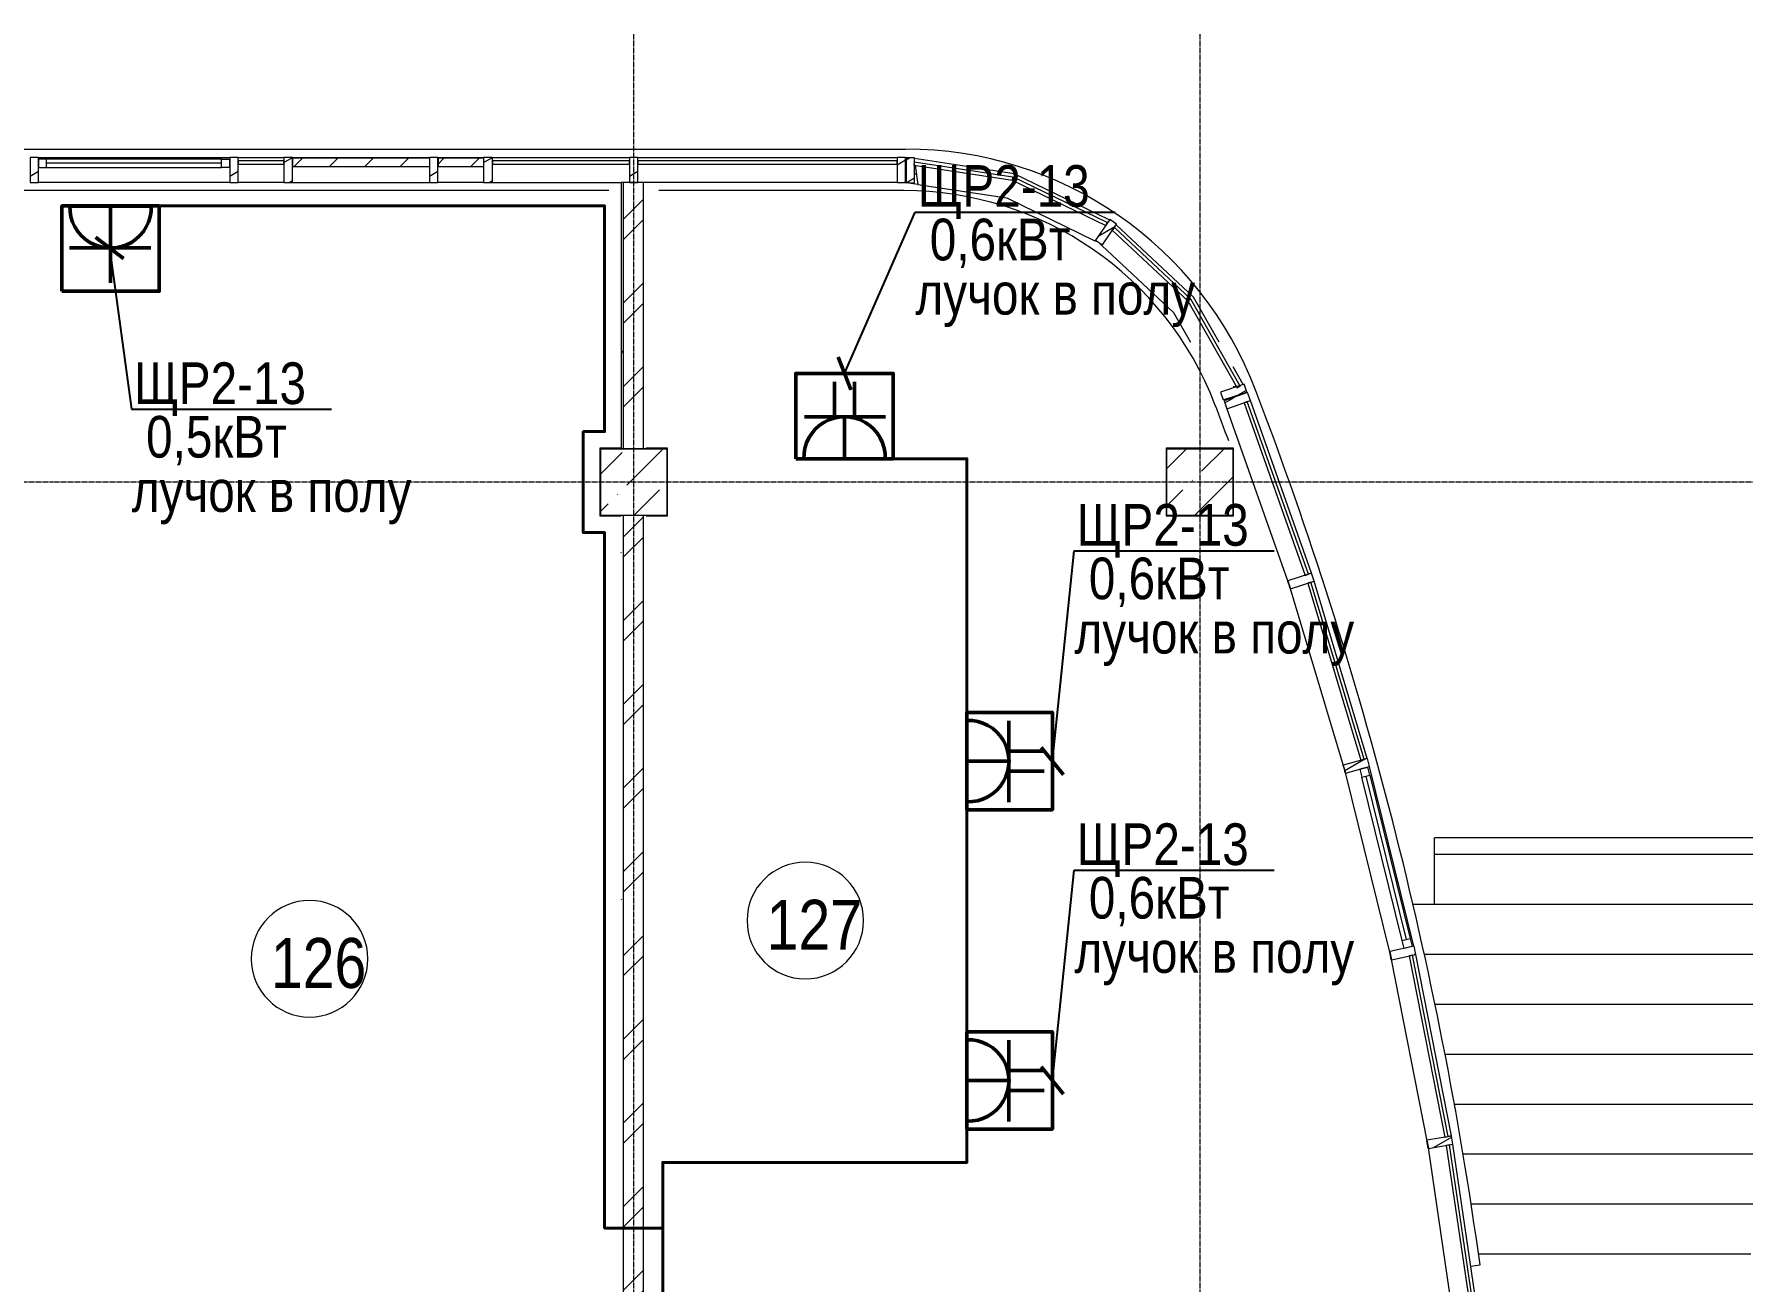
# Model space of a CAD drawing. Header units: metres. Extents: x -187 to 138813, y -64870 to 49448.
# Drawn here: x 80463 to 90723, y -45589 to -38095 of the extents above; entities that cross this region are included whole.
import ezdxf

# ---------------------------------------------------------------- set-up
doc = ezdxf.new("R2010")
doc.units = ezdxf.units.M
doc.linetypes.add('ADSK_Линия сетки', pattern=[21, 12, -3, 3, -3])
doc.linetypes.add('Сверху', pattern=[3.96875, 2.38125, -1.5875])
for name, color, linetype, lineweight in [('A-AREA-IDEN', 7, 'Continuous', 9), ('A-DETL-MBND', 7, 'Continuous', 5), ('A-FLOR', 7, 'Continuous', 5), ('A-GLAZ', 7, 'Continuous', 5), ('A-GLAZ-CURT', 7, 'Continuous', 5), ('A-GLAZ-CWMG', 7, 'Continuous', 5), ('A-WALL', 7, 'Continuous', 5), ('A-WALL-PATT', 7, 'Continuous', 18), ('S-COLS', 7, 'Continuous', 5), ('S-GRID', 7, 'Continuous', 9), ('S-STRS', 7, 'Continuous', 5), ('Освещение', 1, 'Continuous', 50), ('Эл-свет раб.', 5, 'Continuous', 50), ('ЭЛ.сети', 5, 'Continuous', 100), ('ЭОМ', 7, 'Continuous', 40)]:
    doc.layers.add(name, color=color, linetype=linetype, lineweight=lineweight)
doc.styles.add('GOST Common_I_1', font='ARIALN.TTF', dxfattribs={"height": 300})
doc.styles.add('STYLE1', font='ARIALN.TTF', dxfattribs={"height": 250})
doc.styles.add('ГОСТ 2.304', font='ARIALN.TTF', dxfattribs={"width": 0.85})
doc.dimstyles.new('СПДС', dxfattribs={"dimscale": 100, "dimtxt": 2.5, "dimasz": 2.5, "dimexe": 1.25, "dimexo": 0.625, "dimtad": 1, "dimdec": 0, "dimrnd": 0.001, "dimtxsty": 'ГОСТ 2.304', "dimblk": 'OBLIQUE', "dimcen": 2.5, "dimdle": 2, "dimadec": 0, "dimazin": 2, "dimtfac": 0.75, "dimtdec": 0, "dimtmove": 1, "dimatfit": 3, "dimfxl": 1, "dimtolj": 1, "dimarcsym": 1})
pattern_1 = [(45, (0, 0), (84.19025, 308.69666), [396.875, -79.375, 3.353, -76.022])]
pattern_2 = [(45, (0, 0), (-106.06602, 106.06602), [])]
pattern_3 = [(30, (0, 0), (-60, 103.92305), [])]
pattern_4 = [(0, (0, 0), (812.8, 203.2), [33.528, -576.072, 33.528, -576.072, -3251.2]), (0, (0, 0), (812.8, 203.2), [-1219.2, 33.528, -1185.672, 33.528, -576.072, -1422.4]), (0, (0, 0), (812.8, 203.2), [-3048, 33.528, -372.872, 33.528, -982.472]), (120, (304.8, 101.6), (-582.37636, 602.30545), [33.528, -576.072, 33.528, -576.072, -3251.2]), (120, (304.8, 101.6), (-582.37636, 602.30545), [-1219.2, 33.528, -1185.672, 33.528, -576.072, -1422.4]), (120, (304.8, 101.6), (-582.37636, 602.30545), [-3048, 33.528, -372.872, 33.528, -982.472]), (240, (406.4, 508), (-230.42364, -805.50545), [33.528, -576.072, 33.528, -576.072, -3251.2]), (240, (406.4, 508), (-230.42364, -805.50545), [-1219.2, 33.528, -1185.672, 33.528, -576.072, -1422.4]), (240, (406.4, 508), (-230.42364, -805.50545), [-3048, 33.528, -372.872, 33.528, -982.472])]

# ---------------------------------------------------------------- blocks, each defined once
blk = doc.blocks.new('Лестницы 1 - Лестницы 1-1397826-1 этаж')
at = {"layer": 'S-STRS', "lineweight": 9}
for p, q in [((88871, -43023), (88871, -42923)), ((93171, -42923), (88871, -42923)), ((88871, -43323), (88871, -43023)), ((93171, -43023), (88871, -43023))]:
    blk.add_line(p, q, dxfattribs=at)
blk = doc.blocks.new('1709 КДП АПК АС_Крыльца_rvt-1-1 этаж')
at = {"layer": 'S-STRS', "lineweight": 9}
for p, q in [((92871, -43323), (88743, -43323)), ((92571, -43623), (88810, -43623)), ((92271, -43923), (88875, -43923)), ((91971, -44223), (88934, -44223)), ((91671, -44523), (88991, -44523)), ((91371, -44823), (89043, -44823)), ((91071, -45123), (89091, -45123)), ((90771, -45423), (89136, -45423))]:
    blk.add_line(p, q, dxfattribs=at)
at = {"layer": 'S-STRS', "linetype": 'Сверху', "lineweight": 9}
for p, q in [((92871, -43323), (88743, -43323)), ((92571, -43623), (88810, -43623)), ((92271, -43923), (88875, -43923)), ((91971, -44223), (88934, -44223)), ((91671, -44523), (88991, -44523)), ((91371, -44823), (89043, -44823)), ((91071, -45123), (89091, -45123)), ((90771, -45423), (89136, -45423))]:
    blk.add_line(p, q, dxfattribs=at)
at = {"lineweight": 9}
blk.add_blockref('Лестницы 1 - Лестницы 1-1397826-1 этаж', (0, 0), dxfattribs=at)
blk = doc.blocks.new('КДП АПК - КР_rvt-1-1 этаж')
at = {"layer": 'S-COLS', "lineweight": 15}
h = blk.add_hatch(dxfattribs=at)
h.set_pattern_fill('FP_125', color=256, style=0, pattern_type=2)
h.set_pattern_definition(pattern_1)
h.paths.add_polyline_path([(83863, -40346), (84263, -40346), (84263, -39946), (83863, -39946)], flags=0)
h = blk.add_hatch(dxfattribs=at)
h.set_pattern_fill('FP_125', color=256, style=0, pattern_type=2)
h.set_pattern_definition(pattern_1)
h.paths.add_polyline_path([(87354, -40346), (87663, -40346), (87663, -39946), (87263, -39946), (87263, -40346)], flags=0)
at = {"layer": 'A-FLOR', "lineweight": 15}
for p, q in [((83913, -38396), (78213, -38396)), ((85686, -38396), (84213, -38396))]:
    blk.add_line(p, q, dxfattribs=at)
for centre, radius, start, end in [((85686, -40396), 2000, 20.9935, 90), ((65364, -48146), 23750, 20.3184, 20.8845)]:
    blk.add_arc(centre, radius, start, end, dxfattribs=at)
at = {"layer": 'S-COLS', "lineweight": 15}
for p, q in [((84263, -39946), (83863, -39946)), ((83863, -39946), (83863, -40346)), ((84263, -40346), (84263, -39946)), ((87663, -39946), (87263, -39946)), ((87263, -39946), (87263, -40346)), ((87663, -40346), (87663, -39946)), ((83863, -40346), (84263, -40346)), ((87263, -40346), (87663, -40346))]:
    blk.add_line(p, q, dxfattribs=at)
blk = doc.blocks.new('Системная панель - Сплошная-1172247-1 этаж')
at = {"layer": 'A-GLAZ-CURT'}
h = blk.add_hatch(dxfattribs=at)
h.set_pattern_fill('FP_3', color=256, style=0, pattern_type=2)
h.set_pattern_definition(pattern_2)
h.paths.add_polyline_path([(82838, -38891), (82838, -38841), (82014, -38841), (82014, -38891), (82594, -38891)], flags=0)
at = {"layer": 'A-GLAZ-CURT', "lineweight": 13}
for p, q in [((82838, -38841), (82014, -38841)), ((82014, -38841), (82014, -38891)), ((82838, -38891), (82838, -38841)), ((82014, -38891), (82838, -38891))]:
    blk.add_line(p, q, dxfattribs=at)
blk = doc.blocks.new('Системная панель - С остеклением-1172246-1 этаж')
at = {"layer": 'A-GLAZ-CURT', "lineweight": 13}
for p, q in [((70838, -38856), (70014, -38856)), ((70014, -38856), (70014, -38876)), ((70014, -38876), (70838, -38876)), ((70838, -38876), (70838, -38856))]:
    blk.add_line(p, q, dxfattribs=at)
blk = doc.blocks.new('Системная панель - С остеклением-1173248-1 этаж')
at = {"layer": 'A-GLAZ-CURT', "lineweight": 13}
for p, q in [((779, 10), (-779, 10)), ((-779, 10), (-779, -10)), ((779, -10), (779, 10)), ((-779, -10), (779, -10))]:
    blk.add_line(p, q, dxfattribs=at)
blk = doc.blocks.new('M_Тент витража777 - M_Тент витража одинарное справо-2656251-1 этаж')
at = {"layer": 'A-GLAZ', "lineweight": 13}
for p, q in [((-575, -20), (-575, 30)), ((-575, 30), (-525, 30)), ((-575, 30), (-575, -20)), ((-525, 30), (-525, -20)), ((-525, 4.6), (525, 4.6)), ((525, 30), (525, -20)), ((575, 30), (525, 30)), ((575, -20), (575, 30)), ((575, -20), (575, 30)), ((-525, -20), (-575, -20)), ((525, -20), (575, -20))]:
    blk.add_line(p, q, dxfattribs=at)
at = {"layer": 'A-GLAZ'}
for p, q in [((525, 30), (-525, 30)), ((-525, -20), (525, -20))]:
    blk.add_line(p, q, dxfattribs=at)
blk = doc.blocks.new('Системная панель - Сплошная-1172245-1 этаж')
at = {"layer": 'A-GLAZ-CURT'}
h = blk.add_hatch(dxfattribs=at)
h.set_pattern_fill('FP_4', color=256, style=0, pattern_type=2)
h.set_pattern_definition(pattern_2)
h.paths.add_polyline_path([(83162, -38891), (83162, -38841), (82888, -38841), (82888, -38891)], flags=0)
at = {"layer": 'A-GLAZ-CURT', "lineweight": 13}
for p, q in [((83162, -38841), (82888, -38841)), ((82888, -38841), (82888, -38891)), ((83162, -38891), (83162, -38841)), ((82888, -38891), (83162, -38891))]:
    blk.add_line(p, q, dxfattribs=at)
blk = doc.blocks.new('Системная панель - С остеклением-1172248-1 этаж')
at = {"layer": 'A-GLAZ-CURT', "lineweight": 13}
for p, q in [((81962, -38856), (81688, -38856)), ((81688, -38856), (81688, -38876)), ((81688, -38876), (81962, -38876)), ((81962, -38876), (81962, -38856))]:
    blk.add_line(p, q, dxfattribs=at)
blk = doc.blocks.new('Прямоугольный импост - 50 x 150мм-V11-1 этаж')
at = {"layer": 'A-GLAZ-CWMG'}
h = blk.add_hatch(dxfattribs=at)
h.set_pattern_fill('FP_18', color=256, style=0, pattern_type=2)
h.set_pattern_definition([(150, (80462.65, 38865.64), (-60, -103.92305), [])])
h.paths.add_polyline_path([(-16, -120), (-25, -120), (-25, 30), (25, 30), (25, -120)], flags=0)
at = {"layer": 'A-GLAZ-CWMG', "lineweight": 18}
for p, q in [((-25, 30), (25, 30)), ((-25, -120), (-25, 30)), ((25, 30), (25, -120)), ((25, -120), (-25, -120))]:
    blk.add_line(p, q, dxfattribs=at)
blk = doc.blocks.new('Прямоугольный импост - 50 x 150мм-V12-1 этаж')
at = {"layer": 'A-GLAZ-CWMG'}
h = blk.add_hatch(dxfattribs=at)
h.set_pattern_fill('FP_19', color=256, style=0, pattern_type=2)
h.set_pattern_definition([(150, (81662.65, 38865.64), (-60, -103.92305), [])])
h.paths.add_polyline_path([(25, -120), (-25, -120), (-25, 30), (25, 30)], flags=0)
at = {"layer": 'A-GLAZ-CWMG', "lineweight": 18}
for p, q in [((-25, 30), (25, 30)), ((-25, -120), (-25, 30)), ((25, 30), (25, -120)), ((25, -120), (-25, -120))]:
    blk.add_line(p, q, dxfattribs=at)
blk = doc.blocks.new('Прямоугольный импост - 50 x 150мм-V13-1 этаж')
at = {"layer": 'A-GLAZ-CWMG'}
h = blk.add_hatch(dxfattribs=at)
h.set_pattern_fill('FP_20', color=256, style=0, pattern_type=2)
h.set_pattern_definition([(150, (82862.65, 38865.64), (-60, -103.92305), [])])
h.paths.add_polyline_path([(25, -120), (-25, -120), (-25, 30), (25, 30)], flags=0)
at = {"layer": 'A-GLAZ-CWMG', "lineweight": 18}
for p, q in [((-25, 30), (25, 30)), ((-25, -120), (-25, 30)), ((25, 30), (25, -120)), ((25, -120), (-25, -120))]:
    blk.add_line(p, q, dxfattribs=at)
blk = doc.blocks.new('Прямоугольный импост - 50 x 150мм-V14-1 этаж')
at = {"layer": 'A-GLAZ-CWMG'}
h = blk.add_hatch(dxfattribs=at)
h.set_pattern_fill('FP_21', color=256, style=0, pattern_type=2)
h.set_pattern_definition([(150, (84062.65, 38865.64), (-60, -103.92305), [])])
h.paths.add_polyline_path([(25, -120), (-25, -120), (-25, 30), (25, 30)], flags=0)
at = {"layer": 'A-GLAZ-CWMG', "lineweight": 18}
for p, q in [((-25, 30), (25, 30)), ((-25, -120), (-25, 30)), ((25, 30), (25, -120)), ((25, -120), (-25, -120))]:
    blk.add_line(p, q, dxfattribs=at)
blk = doc.blocks.new('Прямоугольный импост - 50 x 150мм-1173076-1 этаж')
at = {"layer": 'A-GLAZ-CWMG'}
h = blk.add_hatch(dxfattribs=at)
h.set_pattern_fill('FP_22', color=256, style=0, pattern_type=2)
h.set_pattern_definition([(30, (-85695.54, 38865.64), (-60, 103.92305), [])])
h.paths.add_polyline_path([(0, -120), (0, 30), (-50, 30), (-50, -120)], flags=0)
at = {"layer": 'A-GLAZ-CWMG', "lineweight": 18}
for p, q in [((-50, 30), (-50, -120)), ((0, 30), (-50, 30)), ((0, -120), (0, 30)), ((-50, -120), (0, -120))]:
    blk.add_line(p, q, dxfattribs=at)
blk = doc.blocks.new('Прямоугольный импост - 50 x 150мм-999285-1 этаж')
at = {"layer": 'A-GLAZ-CWMG'}
for p, q in [((70888, -38836), (72038, -38836)), ((72038, -38986), (70888, -38986))]:
    blk.add_line(p, q, dxfattribs=at)
blk = doc.blocks.new('Прямоугольный импост - 50 x 150мм-1009449-1 этаж')
at = {"layer": 'A-GLAZ-CWMG'}
for p, q in [((84088, -38836), (85646, -38836)), ((85646, -38986), (84123, -38986))]:
    blk.add_line(p, q, dxfattribs=at)
blk = doc.blocks.new('Системная панель - С остеклением-1173254-1 этаж')
at = {"layer": 'A-GLAZ-CURT', "lineweight": 13}
for p, q in [((550, 10), (-550, 10)), ((-550, 10), (-550, -10)), ((550, -10), (550, 10)), ((-550, -10), (550, -10))]:
    blk.add_line(p, q, dxfattribs=at)
blk = doc.blocks.new('Системная панель - С остеклением-1173255-1 этаж')
at = {"layer": 'A-GLAZ-CURT', "lineweight": 13}
for p, q in [((555, 10), (-555, 10)), ((-555, 10), (-555, -10)), ((555, -10), (555, 10)), ((-555, -10), (555, -10))]:
    blk.add_line(p, q, dxfattribs=at)
blk = doc.blocks.new('M_Тент витража777 - M_Тент витража одинарное справо-2656009-1 этаж')
at = {"layer": 'A-GLAZ', "lineweight": 13}
for p, q in [((-505, 20), (-555, 20)), ((-555, 20), (-555, -30)), ((-555, -30), (-555, 20)), ((-505, -30), (-505, 20)), ((505, -30), (505, 20)), ((505, 20), (555, 20)), ((555, 20), (555, -30)), ((555, 20), (555, -30)), ((-555, -30), (-505, -30)), ((-505, -5), (505, -5)), ((555, -30), (505, -30))]:
    blk.add_line(p, q, dxfattribs=at)
at = {"layer": 'A-GLAZ'}
for p, q in [((-505, 20), (505, 20)), ((505, -30), (-505, -30))]:
    blk.add_line(p, q, dxfattribs=at)
blk = doc.blocks.new('Прямоугольный импост - 50 x 150мм-991992-1 этаж')
at = {"layer": 'A-GLAZ-CWMG'}
h = blk.add_hatch(dxfattribs=at)
h.set_pattern_fill('FP_25', color=256, style=0, pattern_type=2)
h.set_pattern_definition([(252.51, (-61788.04, 77173.4), (114.45233, -36.06472), [])])
h.paths.add_polyline_path([(25, 120), (25, -30), (-25, -30), (-25, 120)], flags=0)
at = {"layer": 'A-GLAZ-CWMG', "lineweight": 18}
for p, q in [((-25, -30), (-25, 120)), ((-25, 120), (25, 120)), ((25, 120), (25, -30)), ((25, -30), (-25, -30))]:
    blk.add_line(p, q, dxfattribs=at)
blk = doc.blocks.new('Прямоугольный импост - 50 x 150мм-V16-1 этаж')
at = {"layer": 'A-GLAZ-CWMG'}
h = blk.add_hatch(dxfattribs=at)
h.set_pattern_fill('FP_26', color=256, style=0, pattern_type=2)
h.set_pattern_definition([(255.29, (-64298.17, 74113.94), (116.06681, -30.47121), [])])
h.paths.add_polyline_path([(25, 120), (25, -30), (-25, -30), (-25, 120)], flags=0)
at = {"layer": 'A-GLAZ-CWMG', "lineweight": 18}
for p, q in [((-25, -30), (-25, 120)), ((-25, 120), (25, 120)), ((25, 120), (25, -30)), ((25, -30), (-25, -30))]:
    blk.add_line(p, q, dxfattribs=at)
blk = doc.blocks.new('Прямоугольный импост - 50 x 150мм-V17-1 этаж')
at = {"layer": 'A-GLAZ-CWMG', "lineweight": 18}
for p, q in [((-25, -30), (-25, 120)), ((-25, 120), (25, 120)), ((25, 120), (25, -30)), ((25, -30), (-25, -30))]:
    blk.add_line(p, q, dxfattribs=at)
blk = doc.blocks.new('Прямоугольный импост - 50 x 150мм-V21-1 этаж')
at = {"layer": 'A-GLAZ-CWMG'}
h = blk.add_hatch(dxfattribs=at)
h.set_pattern_fill('FP_30', color=256, style=0, pattern_type=2)
h.set_pattern_definition([(249.73, (-59132.47, 80107.52), (112.56846, -41.57334), [])])
h.paths.add_polyline_path([(25, 120), (25, -30), (-25, -30), (-25, 120)], flags=0)
at = {"layer": 'A-GLAZ-CWMG', "lineweight": 18}
for p, q in [((-25, -30), (-25, 120)), ((-25, 120), (25, 120)), ((25, 120), (25, -30)), ((25, -30), (-25, -30))]:
    blk.add_line(p, q, dxfattribs=at)
blk = doc.blocks.new('Прямоугольный импост - 50 x 150мм-V29-1 этаж')
at = {"layer": 'A-GLAZ-CWMG'}
for p, q in [((88834, -44785), (88987, -45831)), ((88963, -44766), (88982, -44763)), ((89143, -45862), (88982, -44763)), ((89143, -45862), (89124, -45865)), ((88995, -45881), (88995, -45884))]:
    blk.add_line(p, q, dxfattribs=at)
blk = doc.blocks.new('Прямоугольный импост - 50 x 150мм-V28-1 этаж')
at = {"layer": 'A-GLAZ-CWMG'}
for p, q in [((89000, -45928), (89108, -47033)), ((89130, -45915), (89150, -45913)), ((89257, -47018), (89150, -45913)), ((89257, -47018), (89237, -47020))]:
    blk.add_line(p, q, dxfattribs=at)
blk = doc.blocks.new('Прямоугольный импост - 50 x 150мм-1003143-1 этаж')
at = {"layer": 'A-GLAZ-CWMG'}
for p, q in [((88603, -53962), (88336, -55040)), ((88482, -55076), (88748, -53998)), ((88720, -53991), (88748, -53998)), ((88482, -55076), (88453, -55069))]:
    blk.add_line(p, q, dxfattribs=at)
blk = doc.blocks.new('Прямоугольный импост - 50 x 150мм-1003193-1 этаж')
at = {"layer": 'A-GLAZ-CWMG'}
for p, q in [((88133, -41333), (87766, -40296)), ((87625, -40346), (87992, -41383)), ((88133, -41333), (88114, -41339))]:
    blk.add_line(p, q, dxfattribs=at)
blk = doc.blocks.new('Прямоугольный импост - 50 x 150мм 2-1582386-1 этаж')
at = {"layer": 'A-GLAZ-CWMG'}
h = blk.add_hatch(dxfattribs=at)
h.set_pattern_fill('FP_37', color=256, style=0, pattern_type=2)
h.set_pattern_definition([(218.626, (90555.57, -25572.5), (74.9081, -93.74847), [])])
h.paths.add_polyline_path([(-71, 112), (-49, -36), (1, -28), (-22, 120)], flags=0)
at = {"layer": 'A-GLAZ-CWMG', "lineweight": 18}
for p, q in [((-22, 120), (-71, 112)), ((-71, 112), (-49, -36)), ((1, -28), (-22, 120)), ((-49, -36), (1, -28))]:
    blk.add_line(p, q, dxfattribs=at)
blk = doc.blocks.new('Системная панель - С остеклением-1582387-1 этаж')
at = {"layer": 'A-GLAZ-CURT', "lineweight": 13}
for p, q in [((300, 10), (-300, 10)), ((-300, 10), (-300, -10)), ((300, -10), (300, 10)), ((-300, -10), (300, -10))]:
    blk.add_line(p, q, dxfattribs=at)
blk = doc.blocks.new('Прямоугольный импост - 50 x 150мм 3-1173090-1 этаж')
at = {"layer": 'A-GLAZ-CWMG'}
h = blk.add_hatch(dxfattribs=at)
h.set_pattern_fill('FP_38', color=256, style=0, pattern_type=2)
h.set_pattern_definition([(269.616, (-78349.09, 56366.91), (119.9973, -0.80424), [])])
h.paths.add_polyline_path([(-29, 120), (0, -27), (-49, -37), (-78, 110)], flags=0)
at = {"layer": 'A-GLAZ-CWMG', "lineweight": 18}
for p, q in [((-78, 110), (-29, 120)), ((-49, -37), (-78, 110)), ((-29, 120), (0, -27)), ((0, -27), (-49, -37))]:
    blk.add_line(p, q, dxfattribs=at)
blk = doc.blocks.new('Прямоугольный импост - 50 x 150мм-1582382-1 этаж')
at = {"layer": 'A-GLAZ-CWMG'}
for p, q in [((86348, -38934), (85749, -38843)), ((85749, -38862), (85750, -38864)), ((85753, -38884), (85770, -38998)), ((85770, -38998), (86303, -39079))]:
    blk.add_line(p, q, dxfattribs=at)
blk = doc.blocks.new('Прямоугольный импост - 50 x 150мм-992006-1 этаж')
at = {"layer": 'A-GLAZ-CWMG'}
h = blk.add_hatch(dxfattribs=at)
h.set_pattern_fill('FP_39', color=256, style=0, pattern_type=2)
h.set_pattern_definition([(280.522, (67204.11, 69277.82), (117.98218, 21.91357), [])])
h.paths.add_polyline_path([(-50, 120), (-50, -30), (0, -30), (0, 120)], flags=0)
at = {"layer": 'A-GLAZ-CWMG', "lineweight": 18}
for p, q in [((0, 120), (-50, 120)), ((-50, 120), (-50, -30)), ((0, -30), (0, 120)), ((-50, -30), (0, -30))]:
    blk.add_line(p, q, dxfattribs=at)
blk = doc.blocks.new('Системная панель - С остеклением-1221584-1 этаж')
at = {"layer": 'A-GLAZ-CURT', "lineweight": 13}
for p, q in [((313, 10), (-313, 10)), ((-313, 10), (-313, -10)), ((313, -10), (313, 10)), ((-313, -10), (313, -10))]:
    blk.add_line(p, q, dxfattribs=at)
blk = doc.blocks.new('Прямоугольный импост - 50 x 150мм-1221578-1 этаж')
at = {"layer": 'A-GLAZ-CWMG'}
for p, q in [((87424, -39674), (86960, -39240)), ((86877, -39360), (86874, -39365)), ((86874, -39365), (87305, -39768))]:
    blk.add_line(p, q, dxfattribs=at)
blk = doc.blocks.new('Системная панель - С остеклением-1221036-1 этаж')
at = {"layer": 'A-GLAZ-CURT', "lineweight": 13}
for p, q in [((300, 10), (-300, 10)), ((-300, 10), (-300, -10)), ((300, -10), (300, 10)), ((-300, -10), (300, -10))]:
    blk.add_line(p, q, dxfattribs=at)
blk = doc.blocks.new('Прямоугольный импост - 50 x 150мм-1422384-1 этаж')
at = {"layer": 'A-GLAZ-CWMG'}
for p, q in [((87578, -39946), (87424, -39674)), ((87305, -39768), (87406, -39946)), ((87723, -40200), (87663, -40094)), ((87663, -40212), (87682, -40209)), ((87703, -40206), (87708, -40205))]:
    blk.add_line(p, q, dxfattribs=at)
blk = doc.blocks.new('Прямоугольный импост - 50 x 150мм-1582478-1 этаж')
at = {"layer": 'A-GLAZ-CWMG'}
for p, q in [((86919, -39211), (86348, -38934)), ((86303, -39079), (86833, -39336)), ((86833, -39336), (86836, -39332))]:
    blk.add_line(p, q, dxfattribs=at)
blk = doc.blocks.new('Прямоугольный импост - 50 x 150мм-V57-1 этаж')
at = {"layer": 'A-GLAZ-CWMG'}
h = blk.add_hatch(dxfattribs=at)
h.set_pattern_fill('FP_86', color=256, style=0, pattern_type=2)
h.set_pattern_definition([(295.495, (-93865.4, 16898.8), (108.31474, 51.65188), [])])
h.paths.add_polyline_path([(25, 120), (25, -30), (-25, -30), (-25, 120)], flags=0)
at = {"layer": 'A-GLAZ-CWMG', "lineweight": 18}
for p, q in [((-25, -30), (-25, 120)), ((-25, 120), (25, 120)), ((25, 120), (25, -30)), ((25, -30), (-25, -30))]:
    blk.add_line(p, q, dxfattribs=at)
blk = doc.blocks.new('двойная розетка штепсельная с заземляющим контактом скрытой установки IP20')
at = {"layer": 'Эл-свет раб.', "ltscale": 0.3}
for p, q in [((242831, -163233), (242831, -163444)), ((242951, -163233), (242951, -163444)), ((243132, -163444), (242645, -163444)), ((242891, -163696), (242891, -163444)), ((243135, -163696), (242647, -163696))]:
    blk.add_line(p, q, dxfattribs=at)
at = {"layer": 'Эл-свет раб.', "ltscale": 0.3, "extrusion": (0, 0, -1)}
blk.add_ellipse((242891, -163688), major_axis=(-173, 173), ratio=1, start_param=5.464002, end_param=8.673165, dxfattribs=at)
blk = doc.blocks.new('_Oblique')
at = {"color": 0, "linetype": 'ByBlock', "lineweight": -2}
blk.add_line((-0.5, -0.5), (0.5, 0.5), dxfattribs=at)
blk = doc.blocks.new('Розетка штепсельная с заземляющим контактом скрытой установки IP20')
at = {"layer": 'Эл-свет раб.', "ltscale": 0.3}
for p, q in [((191575, -246568), (191575, -246106)), ((191816, -246316), (191329, -246316)), ((191819, -246568), (191331, -246568))]:
    blk.add_line(p, q, dxfattribs=at)
at = {"layer": 'Эл-свет раб.', "ltscale": 0.3, "extrusion": (0, 0, -1)}
blk.add_ellipse((191575, -246560), major_axis=(-173, 173), ratio=1, start_param=5.464002, end_param=8.673165, dxfattribs=at)
blk = doc.blocks.new('ПСС_Марка_помещения - Имя_2_5мм-224473-1 этаж')
at = {"layer": 'A-AREA-IDEN'}
for start, end in [(360, 180), (180, 360)]:
    blk.add_arc((-0.07, 0.04), 3.5, start, end, dxfattribs=at)

msp = doc.modelspace()

# ---------------------------------------------------------------- hatches: boundary and pattern name
at = {"layer": 'A-GLAZ-CWMG'}
h = msp.add_hatch(dxfattribs=at)
h.set_pattern_fill('FP_5', color=256, style=0, pattern_type=2)
h.set_pattern_definition(pattern_3)
h.paths.add_polyline_path([(81961.9076, -38985.6677), (82014.3111, -38985.6677), (82014.3111, -38835.6677), (81961.9076, -38835.6677)], flags=0)
h = msp.add_hatch(dxfattribs=at)
h.set_pattern_fill('FP_5', color=256, style=0, pattern_type=2)
h.set_pattern_definition(pattern_3)
h.paths.add_polyline_path([(83161.9076, -38985.6677), (83214.3111, -38985.6677), (83214.3111, -38835.6677), (83161.9076, -38835.6677)], flags=0)
at = {"layer": 'A-WALL-PATT', "lineweight": 5}
h = msp.add_hatch(dxfattribs=at)
h.set_pattern_fill('FP_81', color=256, style=0, pattern_type=2)
h.set_pattern_definition(pattern_4)
h.paths.add_polyline_path([(84002.6532, -40585.6443), (84002.6532, -38985.6443), (83990.6532, -38985.6443), (83990.6532, -40585.6443)], flags=0)
h = msp.add_hatch(dxfattribs=at)
h.set_pattern_fill('FP_1', color=256, style=0, pattern_type=2)
h.set_pattern_definition([(45, (0, 0), (-251.4472, 251.4472), []), (45, (0, 381), (-251.4472, 251.4472), [])])
h.paths.add_polyline_path([(84002.6532, -40585.6443), (84122.6532, -40585.6443), (84122.6532, -38985.6443), (84002.6532, -38985.6443), (84002.6532, -40440.1735)], flags=0)
h = msp.add_hatch(dxfattribs=at)
h.set_pattern_fill('FP_81', color=256, style=0, pattern_type=2)
h.set_pattern_definition(pattern_4)
h.paths.add_polyline_path([(83862.6532, -40988.6443), (83862.6532, -40585.6443), (83859.6532, -40585.6443), (83859.6532, -40988.6443)], flags=0)
h = msp.add_hatch(dxfattribs=at)
h.set_pattern_fill('FP_81', color=256, style=0, pattern_type=2)
h.set_pattern_definition(pattern_4)
h.paths.add_polyline_path([(83987.6532, -47085.6443), (83990.6532, -47085.6443), (83990.6532, -46175.6443), (83987.6532, -46175.6443), (83987.6532, -47082.6443)], flags=0)
h.paths.add_polyline_path([(83987.6532, -45165.6443), (83990.6532, -45165.6443), (83990.6532, -40985.6443), (83987.6532, -40985.6443), (83987.6532, -43280.8435)], flags=0)
h = msp.add_hatch(dxfattribs=at)
h.set_pattern_fill('FP_1', color=256, style=0, pattern_type=2)
h.set_pattern_definition([(45, (21800, 280), (-251.4472, 251.4472), []), (45, (21800, 661), (-251.4472, 251.4472), [])])
h.paths.add_polyline_path([(84122.6532, -47085.6443), (84122.6532, -40985.6443), (84002.6532, -40985.6443), (84002.6532, -47085.6443)])
h = msp.add_hatch(dxfattribs=at)
h.set_pattern_fill('FP_81', color=256, style=0, pattern_type=2)
h.set_pattern_definition(pattern_4)
h.paths.add_polyline_path([(87665.6532, -40988.6443), (87665.6532, -40985.6443), (87262.6532, -40985.6443), (87262.6532, -40988.6443)], flags=0)

# ---------------------------------------------------------------- linework, layer by layer
at = {"layer": 'A-DETL-MBND'}
for p, q in [((79287.6532, -38785.6443), (85695.5434, -38785.6443)), ((82014.3111, -38835.6677), (82837.6532, -38835.6677)), ((83214.3111, -38835.6677), (84037.6532, -38835.6677)), ((82014.3111, -38985.6677), (82837.6532, -38985.6677)), ((83214.3111, -38985.6677), (83987.6532, -38985.6677)), ((87662.4578, -40585.1131), (87664.0924, -40589.5575)), ((89089.5442, -45494.721), (89145.3648, -45486.9752))]:
    msp.add_line(p, q, dxfattribs=at)
for centre, radius, start, end in [((85695.5434, -41035.6443), 2250, 20.76163247, 90), ((85695.5434, -41035.6443), 2100, 89.89878697, 90), ((85695.5434, -41035.6443), 2100, 88.21642866, 88.53332736), ((65373.1377, -48785.6443), 24000, 7.9, 20.86389569)]:
    msp.add_arc(centre, radius, start, end, dxfattribs=at)
at = {"layer": 'A-FLOR', "lineweight": 18}
for p, q in [((85769.9597, -38998.3304), (85686.491, -38985.6677)), ((86856.0444, -39347.4461), (86833.2941, -39336.4095)), ((86874.4978, -39364.7337), (86856.0444, -39347.4461)), ((84122.6532, -40585.6443), (84137.6532, -40585.6443)), ((84137.6532, -40985.6443), (84122.6532, -40985.6443)), ((87999.2055, -41403.3518), (87991.8467, -41382.5453)), ((88005.5401, -41424.4927), (87999.2055, -41403.3518)), ((88330.6226, -42509.4118), (88324.2828, -42488.2535)), ((88335.9288, -42530.8526), (88330.6226, -42509.4118)), ((88608.0089, -43630.2618), (88602.7027, -43608.8209)), ((88612.2689, -43651.9347), (88608.0089, -43630.2618)), ((88830.7062, -44763.2462), (88826.4462, -44741.5733)), ((88833.9101, -44785.1003), (88830.7062, -44763.2462))]:
    msp.add_line(p, q, dxfattribs=at)
at = {"layer": 'A-GLAZ-CWMG'}
for p, q in [((81687.6532, -38835.6677), (81961.9076, -38835.6677)), ((82887.6532, -38835.6677), (83161.9076, -38835.6677)), ((81961.9076, -38985.6677), (81687.6532, -38985.6677)), ((83161.9076, -38985.6677), (82887.6532, -38985.6677))]:
    msp.add_line(p, q, dxfattribs=at)
at = {"layer": 'A-GLAZ-CWMG', "lineweight": 18}
for p, q in [((82014.3111, -38835.6677), (81961.9076, -38835.6677)), ((81961.9076, -38835.6677), (81961.9076, -38985.6677)), ((82014.3111, -38985.6677), (82014.3111, -38835.6677)), ((83214.3111, -38835.6677), (83161.9076, -38835.6677)), ((83161.9076, -38835.6677), (83161.9076, -38985.6677)), ((83214.3111, -38985.6677), (83214.3111, -38835.6677)), ((81961.9076, -38985.6677), (82014.3111, -38985.6677)), ((83161.9076, -38985.6677), (83214.3111, -38985.6677))]:
    msp.add_line(p, q, dxfattribs=at)
at = {"layer": 'A-WALL', "lineweight": 18}
for p, q in [((83987.6532, -38985.6443), (83987.6532, -40582.6443)), ((84002.6532, -38985.6443), (83987.6532, -38985.6443)), ((84122.6532, -38985.6443), (84002.6532, -38985.6443)), ((83987.6532, -40582.6443), (83859.6532, -40582.6443)), ((83859.6532, -40582.6443), (83859.6532, -40988.6443)), ((83862.6532, -40585.6443), (84122.6532, -40585.6443)), ((83862.6532, -40985.6443), (83862.6532, -40585.6443)), ((84265.6532, -40582.6443), (84137.6532, -40582.6443)), ((84137.6532, -40585.6443), (84262.6532, -40585.6443)), ((84262.6532, -40585.6443), (84262.6532, -40985.6443)), ((84265.6532, -40988.6443), (84265.6532, -40582.6443)), ((87665.6532, -40582.6443), (87259.6532, -40582.6443)), ((87259.6532, -40582.6443), (87259.6532, -40988.6443)), ((87262.6532, -40585.6443), (87662.6532, -40585.6443)), ((87262.6532, -40985.6443), (87262.6532, -40585.6443)), ((87662.6532, -40585.6443), (87662.6532, -40985.6443)), ((87665.6532, -40988.6443), (87665.6532, -40582.6443)), ((83859.6532, -40988.6443), (83987.6532, -40988.6443)), ((84122.6532, -40985.6443), (83862.6532, -40985.6443)), ((84262.6532, -40985.6443), (84137.6532, -40985.6443)), ((84137.6532, -40988.6443), (84265.6532, -40988.6443)), ((87259.6532, -40988.6443), (87665.6532, -40988.6443)), ((87662.6532, -40985.6443), (87262.6532, -40985.6443))]:
    msp.add_line(p, q, dxfattribs=at)
at = {"layer": 'A-WALL'}
for p, q in [((83990.6532, -40585.6443), (83990.6532, -38985.6443)), ((84002.6532, -40585.6443), (84002.6532, -38985.6443)), ((84122.6532, -40585.6443), (84122.6532, -38985.6443)), ((84002.6532, -47085.6443), (84002.6532, -40985.6443)), ((84122.6532, -47085.6443), (84122.6532, -40985.6443))]:
    msp.add_line(p, q, dxfattribs=at)
at = {"layer": 'S-GRID', "linetype": 'ADSK_Линия сетки'}
for p, q in [((84062.6532, -38095.4453), (84062.6532, -64052.4737)), ((87462.6532, -38095.4453), (87462.6532, -64052.4737)), ((95458.7083, -40785.6443), (29247.2594, -40785.6443))]:
    msp.add_line(p, q, dxfattribs=at)
at = {"layer": 'Освещение', "color": 5}
for points in [[(80628.7715, -39639.7999), (80628.7715, -39127.1545), (81213.9605, -39127.1545), (81213.9605, -39639.7999)], [(85036.5027, -40645.8865), (85036.5027, -40133.2411), (85621.6917, -40133.2411), (85621.6917, -40645.8865)], [(86064.2741, -42168.6163), (86576.9194, -42168.6163), (86576.9194, -42753.8053), (86064.2741, -42753.8053)], [(86064.2741, -44086.4995), (86576.9194, -44086.4995), (86576.9194, -44671.6885), (86064.2741, -44671.6885)]]:
    msp.add_lwpolyline(points, close=True, dxfattribs=at)
at = {"layer": 'ЭЛ.сети', "color": 0, "lineweight": 40}
for points in [[(80921.366, -39127.1545), (83887.6532, -39127.1545), (83887.6532, -39127.1545), (83887.6532, -40482.6443), (83887.6532, -40482.6443), (83759.6532, -40482.6443), (83759.6532, -41088.6443), (83887.6532, -41088.6443), (83887.6532, -45265.6443), (84237.6532, -45265.6443)], [(84622.6532, -47250.6443), (84365.6532, -47250.6443), (84365.6532, -46982.6443), (84237.6532, -46982.6443), (84237.6532, -44871.6885), (86064.2741, -44871.6885), (86064.2741, -44379.094), (86064.2741, -44379.094), (86064.2741, -42461.2108), (86064.2741, -42461.2108), (86064.2741, -40645.8865), (86064.2741, -40645.8865), (85329.0972, -40645.8865)]]:
    msp.add_lwpolyline(points, dxfattribs=at)

# ---------------------------------------------------------------- block references
at = {"lineweight": 5}
for name, p in [('КДП АПК - КР_rvt-1-1 этаж', (0, -639.2559)), ('1709 КДП АПК АС_Крыльца_rvt-1-1 этаж', (0, 0))]:
    msp.add_blockref(name, p, dxfattribs=at)
at = {"layer": 'A-AREA-IDEN', "color": 18, "true_color": 0x000000, "xscale": 99.99999999999993, "yscale": 99.99999999999993, "zscale": 99.99999999999993}
for p in [(85100.5737, -43423.1625), (82123.4686, -43652.3969)]:
    msp.add_blockref('ПСС_Марка_помещения - Имя_2_5мм-224473-1 этаж', p, dxfattribs=at)
at = {"layer": 'A-GLAZ'}
for name, p, rotation in [('M_Тент витража777 - M_Тент витража одинарное справо-2656251-1 этаж', (81062.6532, -38865.6443), 180), ('M_Тент витража777 - M_Тент витража одинарное справо-2656009-1 этаж', (88585.8243, -43041.0034), 283.9001901249787)]:
    msp.add_blockref(name, p, dxfattribs=dict(at, rotation=rotation))
at = {"layer": 'A-GLAZ-CURT'}
for name, p in [('Системная панель - С остеклением-1172248-1 этаж', (0, 0)), ('Системная панель - Сплошная-1172247-1 этаж', (0, 0)), ('Системная панель - Сплошная-1172245-1 этаж', (0, 0)), ('Системная панель - С остеклением-1172246-1 этаж', (13200, 0))]:
    msp.add_blockref(name, p, dxfattribs=at)
for name, p, rotation in [('Системная панель - С остеклением-1173248-1 этаж', (84866.5983, -38865.6443), 180), ('Системная панель - С остеклением-1582387-1 этаж', (86042.3381, -38918.2552), 351.3736482940741), ('Системная панель - С остеклением-1221584-1 этаж', (86620.7286, -39099.888), 334.120944882221), ('Системная панель - С остеклением-1221584-1 этаж', (87171.4648, -39478.4751), 316.8682414703664), ('Системная панель - С остеклением-1221036-1 этаж', (87548.1079, -39953.2307), 299.615538058514), ('Системная панель - С остеклением-1173254-1 этаж', (87921.6165, -40824.016), 289.4775356465812), ('Системная панель - С остеклением-1173255-1 этаж', (88279.8844, -41921.9229), 286.6801901249781), ('Системная панель - С остеклением-1173255-1 этаж', (88837.1274, -44173.6054), 281.120190124978), ('Системная панель - С остеклением-1173255-1 этаж', (89033.2024, -45317.0629), 278.3401901249783)]:
    msp.add_blockref(name, p, dxfattribs=dict(at, rotation=rotation))
at = {"layer": 'A-GLAZ-CWMG', "extrusion": (0, 0, -1)}
for name, p in [('Прямоугольный импост - 50 x 150мм-V11-1 этаж', (-80462.6532, -38865.6443)), ('Прямоугольный импост - 50 x 150мм-V12-1 этаж', (-81662.6532, -38865.6443)), ('Прямоугольный импост - 50 x 150мм-V13-1 этаж', (-82862.6532, -38865.6443)), ('Прямоугольный импост - 50 x 150мм-V14-1 этаж', (-84062.6532, -38865.6443))]:
    msp.add_blockref(name, p, dxfattribs=at)
at = {"layer": 'A-GLAZ-CWMG'}
for name, p in [('Прямоугольный импост - 50 x 150мм-999285-1 этаж', (9600, 0)), ('Прямоугольный импост - 50 x 150мм-1009449-1 этаж', (0, 0)), ('Прямоугольный импост - 50 x 150мм-1173076-1 этаж', (85695.5434, -38865.6443)), ('Прямоугольный импост - 50 x 150мм-1582382-1 этаж', (0, 0)), ('Прямоугольный импост - 50 x 150мм-1582478-1 этаж', (0, 0)), ('Прямоугольный импост - 50 x 150мм-1221578-1 этаж', (0, 0)), ('Прямоугольный импост - 50 x 150мм-1422384-1 этаж', (0, 0)), ('Прямоугольный импост - 50 x 150мм-1003193-1 этаж', (0, 0)), ('Прямоугольный импост - 50 x 150мм-V29-1 этаж', (0, 0))]:
    msp.add_blockref(name, p, dxfattribs=at)
for name, p, rotation in [('Прямоугольный импост - 50 x 150мм 2-1582386-1 этаж', (85695.5434, -38865.6443), 171.3736482940742), ('Прямоугольный импост - 50 x 150мм-992006-1 этаж', (87721.5596, -40258.3682), 109.4775356465812), ('Прямоугольный импост - 50 x 150мм-V28-1 этаж', (-8181.664, -13524.0878), 11.12000000000008), ('Прямоугольный импост - 50 x 150мм-1003143-1 этаж', (-15207.6689, -36119.9496), 27.7999999999996), ('Прямоугольный импост - 50 x 150мм-V28-1 этаж', (-4419.1851, -6563.4002), 5.560000000000159)]:
    msp.add_blockref(name, p, dxfattribs=dict(at, rotation=rotation))
at = {"layer": 'A-GLAZ-CWMG', "extrusion": (0, 0, -1)}
for name, p, rotation in [('Прямоугольный импост - 50 x 150мм-V57-1 этаж', (-86924.8137, -39247.4065), 214.505406823706), ('Прямоугольный импост - 50 x 150мм 3-1173090-1 этаж', (-87721.5596, -40258.3682), 240.384461941486), ('Прямоугольный импост - 50 x 150мм-V17-1 этаж', (-88113.3373, -41366.0944), 251.9298098750221), ('Прямоугольный импост - 50 x 150мм-V16-1 этаж', (-88446.4315, -42477.7513), 254.7098098750218), ('Прямоугольный импост - 50 x 150мм-991992-1 этаж', (-88725.2171, -43604.2555), 257.4898098750213), ('Прямоугольный импост - 50 x 150мм-V21-1 этаж', (-88949.0378, -44742.9552), 260.2698098750216)]:
    msp.add_blockref(name, p, dxfattribs=dict(at, rotation=rotation))
at = {"layer": 'Освещение', "xscale": -1, "rotation": 180}
msp.add_blockref('Розетка штепсельная с заземляющим контактом скрытой установки IP20', (-110653.4648, -285695.4977), dxfattribs=at)
at = {"layer": 'ЭОМ', "color": 0, "lineweight": 30, "xscale": -1}
msp.add_blockref('двойная розетка штепсельная с заземляющим контактом скрытой установки IP20', (328220.1528, 123049.8971), dxfattribs=at)
at = {"layer": 'ЭОМ', "color": 0, "lineweight": 30, "xscale": -1, "rotation": 270}
for p in [(249760.0576, -285352.2664), (249760.0576, -287270.1495)]:
    msp.add_blockref('двойная розетка штепсельная с заземляющим контактом скрытой установки IP20', p, dxfattribs=at)

# ---------------------------------------------------------------- texts
at = {"layer": 'A-AREA-IDEN', "color": 18, "true_color": 0x000000, "char_height": 300, "width": 577.215, "attachment_point": 1, "style": 'GOST Common_I_1'}
for s, insert in [('127', (84860.8894, -43294.7026)), ('126', (81883.7842, -43523.9369))]:
    msp.add_mtext(s, dxfattribs=dict(at, insert=insert))
at = {"layer": 'Эл-свет раб.', "color": 7, "style": 'STYLE1'}
for s, p in [('ЩР2-13', (85768.5942, -39132.1823)), ('0,6кВт', (85840.8609, -39453.8223)), ('лучок в полу', (85754.8407, -39779.5967, -386.7801)), ('ЩР2-13', (81062.4145, -40316.8765)), ('0,5кВт', (81134.6813, -40638.5165)), ('лучок в полу', (81048.6611, -40964.291, -386.7801)), ('ЩР2-13', (86723.8218, -41167.5574)), ('0,6кВт', (86796.0886, -41489.1974)), ('лучок в полу', (86710.0684, -41814.9719, -386.7801)), ('ЩР2-13', (86723.8218, -43085.4406)), ('0,6кВт', (86796.0886, -43407.0806)), ('лучок в полу', (86710.0684, -43732.8551, -386.7801))]:
    msp.add_text(s, height=250, dxfattribs=at).set_placement(p)

# ---------------------------------------------------------------- leaders
at = {"layer": 'ЭОМ', "lineweight": 25, "ltscale": 100}
for points in [[(85329.0972, -40133.2411), (85753.4581, -39163.9154), (86953.4581, -39163.9154)], [(80915.5121, -39379.284), (81047.2785, -40348.6097), (82247.2785, -40348.6097)], [(86576.9194, -42461.2108), (86708.6858, -41199.2906), (87908.6858, -41199.2906)], [(86576.9194, -44379.094), (86708.6858, -43117.1738), (87908.6858, -43117.1738)]]:
    msp.add_leader(points, dimstyle='СПДС', override={"dimasz": 1.5, "dimtad": 0, "dimldrblk": 'ArchTick', "dimfxl": 1.25, "dimtfill": 1, "dimlwd": 25}, dxfattribs=at)

doc.saveas('drawing.dxf')
